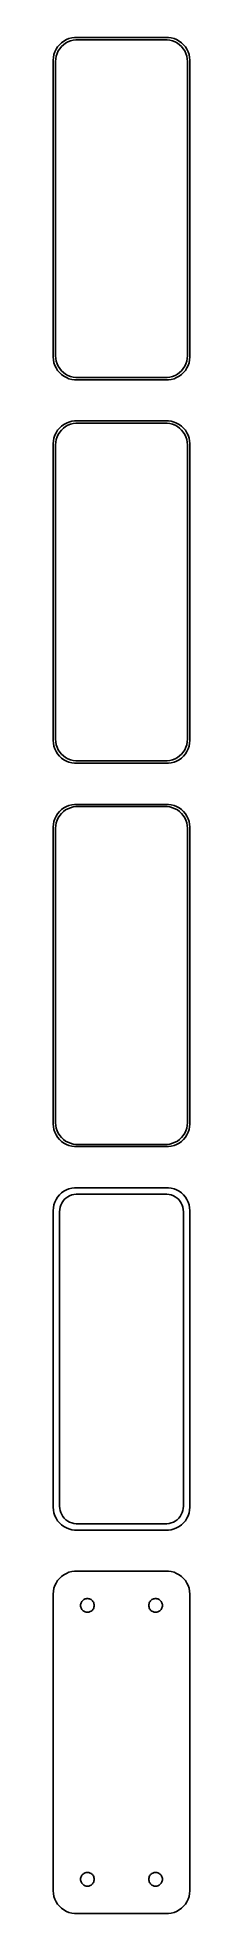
# Model space of a CAD drawing. Header units: metres. Extents: x -15 to 15, y 299 to 709.
import ezdxf

# ---------------------------------------------------------------- set-up
doc = ezdxf.new("R2010")
doc.units = ezdxf.units.M

msp = doc.modelspace()

# ---------------------------------------------------------------- linework, layer by layer
for p, q in [((-14.3815, 706.909), (-14.6489, 706.341)), ((-14.0451, 707.439), (-14.3815, 706.909)), ((-13.6448, 707.923), (-14.0451, 707.439)), ((-13.9124, 706.538), (-13.5928, 707.042)), ((-13.1871, 708.353), (-13.6448, 707.923)), ((-13.5928, 707.042), (-13.2126, 707.502)), ((-13.2126, 707.502), (-12.7778, 707.91)), ((-12.6791, 708.722), (-13.1871, 708.353)), ((-12.7778, 707.91), (-12.2952, 708.261)), ((-12.1289, 709.024), (-12.6791, 708.722)), ((-12.2952, 708.261), (-11.7724, 708.548)), ((-11.5451, 709.255), (-12.1289, 709.024)), ((-11.7724, 708.548), (-11.2178, 708.768)), ((-10.9369, 709.411), (-11.5451, 709.255)), ((-11.2178, 708.768), (-10.6401, 708.916)), ((-10.3139, 709.49), (-10.9369, 709.411)), ((-10.6401, 708.916), (-10.0482, 708.991)), ((10.3139, 709.49), (-10.3139, 709.49)), ((-10.0482, 708.991), (10.0482, 708.991)), ((10.0482, 708.991), (10.6401, 708.916)), ((10.9369, 709.411), (10.3139, 709.49)), ((10.6401, 708.916), (11.2178, 708.768)), ((11.5451, 709.255), (10.9369, 709.411)), ((11.2178, 708.768), (11.7724, 708.548)), ((12.1289, 709.024), (11.5451, 709.255)), ((11.7724, 708.548), (12.2952, 708.261)), ((12.6791, 708.722), (12.1289, 709.024)), ((12.2952, 708.261), (12.7778, 707.91)), ((13.1871, 708.353), (12.6791, 708.722)), ((12.7778, 707.91), (13.2126, 707.502)), ((13.6448, 707.923), (13.1871, 708.353)), ((13.2126, 707.502), (13.5928, 707.042)), ((13.5928, 707.042), (13.9124, 706.538)), ((14.0451, 707.439), (13.6448, 707.923)), ((14.3815, 706.909), (14.0451, 707.439)), ((14.6489, 706.341), (14.3815, 706.909)), ((-14.9606, 705.127), (-15, 704.5)), ((-15, 704.5), (-15, 639.5)), ((-14.8429, 705.743), (-14.9606, 705.127)), ((-14.6489, 706.341), (-14.8429, 705.743)), ((-14.5, 704.25), (-14.4625, 704.845)), ((-14.5, 639.75), (-14.5, 704.25)), ((-14.4625, 704.845), (-14.3508, 705.431)), ((-14.3508, 705.431), (-14.1664, 705.999)), ((-14.1664, 705.999), (-13.9124, 706.538)), ((13.9124, 706.538), (14.1664, 705.999)), ((14.1664, 705.999), (14.3508, 705.431)), ((14.3508, 705.431), (14.4625, 704.845)), ((14.4625, 704.845), (14.5, 704.25)), ((14.5, 704.25), (14.5, 639.75)), ((14.8429, 705.743), (14.6489, 706.341)), ((14.9606, 705.127), (14.8429, 705.743)), ((15, 704.5), (14.9606, 705.127)), ((15, 639.5), (15, 704.5)), ((-15, 639.5), (-14.9606, 638.873)), ((-14.9606, 638.873), (-14.8429, 638.257)), ((-14.8429, 638.257), (-14.6489, 637.659)), ((-14.6489, 637.659), (-14.3815, 637.091)), ((-14.4625, 639.155), (-14.5, 639.75)), ((-14.3508, 638.569), (-14.4625, 639.155)), ((-14.3815, 637.091), (-14.0451, 636.561)), ((-14.1664, 638.001), (-14.3508, 638.569)), ((-13.9124, 637.462), (-14.1664, 638.001)), ((-13.5928, 636.958), (-13.9124, 637.462)), ((13.9124, 637.462), (13.5928, 636.958)), ((14.1664, 638.001), (13.9124, 637.462)), ((14.0451, 636.561), (14.3815, 637.091)), ((14.3508, 638.569), (14.1664, 638.001)), ((14.4625, 639.155), (14.3508, 638.569)), ((14.3815, 637.091), (14.6489, 637.659)), ((14.5, 639.75), (14.4625, 639.155)), ((14.6489, 637.659), (14.8429, 638.257)), ((14.8429, 638.257), (14.9606, 638.873)), ((14.9606, 638.873), (15, 639.5)), ((-14.0451, 636.561), (-13.6448, 636.077)), ((-13.6448, 636.077), (-13.1871, 635.647)), ((-13.2126, 636.498), (-13.5928, 636.958)), ((-12.7778, 636.09), (-13.2126, 636.498)), ((-13.1871, 635.647), (-12.6791, 635.278)), ((-12.2952, 635.739), (-12.7778, 636.09)), ((-12.6791, 635.278), (-12.1289, 634.976)), ((-11.7724, 635.452), (-12.2952, 635.739)), ((-12.1289, 634.976), (-11.5451, 634.745)), ((-11.2178, 635.232), (-11.7724, 635.452)), ((-11.5451, 634.745), (-10.9369, 634.589)), ((-10.6401, 635.084), (-11.2178, 635.232)), ((-10.9369, 634.589), (-10.3139, 634.51)), ((-10.0482, 635.009), (-10.6401, 635.084)), ((-10.3139, 634.51), (10.3139, 634.51)), ((10.0482, 635.009), (-10.0482, 635.009)), ((10.6401, 635.084), (10.0482, 635.009)), ((10.3139, 634.51), (10.9369, 634.589)), ((11.2178, 635.232), (10.6401, 635.084)), ((10.9369, 634.589), (11.5451, 634.745)), ((11.7724, 635.452), (11.2178, 635.232)), ((11.5451, 634.745), (12.1289, 634.976)), ((12.2952, 635.739), (11.7724, 635.452)), ((12.1289, 634.976), (12.6791, 635.278)), ((12.7778, 636.09), (12.2952, 635.739)), ((12.6791, 635.278), (13.1871, 635.647)), ((13.2126, 636.498), (12.7778, 636.09)), ((13.1871, 635.647), (13.6448, 636.077)), ((13.5928, 636.958), (13.2126, 636.498)), ((13.6448, 636.077), (14.0451, 636.561)), ((-12.6791, 624.722), (-13.1871, 624.353)), ((-12.1289, 625.024), (-12.6791, 624.722)), ((-11.5451, 625.255), (-12.1289, 625.024)), ((-11.7724, 624.548), (-11.2178, 624.768)), ((-10.9369, 625.411), (-11.5451, 625.255)), ((-11.2178, 624.768), (-10.6401, 624.916)), ((-10.3139, 625.49), (-10.9369, 625.411)), ((-10.6401, 624.916), (-10.0482, 624.991)), ((10.3139, 625.49), (-10.3139, 625.49)), ((-10.0482, 624.991), (10.0482, 624.991)), ((10.0482, 624.991), (10.6401, 624.916)), ((10.9369, 625.411), (10.3139, 625.49)), ((10.6401, 624.916), (11.2178, 624.768)), ((11.5451, 625.255), (10.9369, 625.411)), ((11.2178, 624.768), (11.7724, 624.548)), ((12.1289, 625.024), (11.5451, 625.255)), ((12.6791, 624.722), (12.1289, 625.024)), ((13.1871, 624.353), (12.6791, 624.722)), ((-14.9606, 621.127), (-15, 620.5)), ((-14.8429, 621.743), (-14.9606, 621.127)), ((-14.6489, 622.341), (-14.8429, 621.743)), ((-14.3815, 622.909), (-14.6489, 622.341)), ((-14.5, 620.25), (-14.4625, 620.845)), ((-14.4625, 620.845), (-14.3508, 621.431)), ((-14.0451, 623.439), (-14.3815, 622.909)), ((-14.3508, 621.431), (-14.1664, 621.999)), ((-14.1664, 621.999), (-13.9124, 622.538)), ((-13.6448, 623.923), (-14.0451, 623.439)), ((-13.9124, 622.538), (-13.5928, 623.042)), ((-13.1871, 624.353), (-13.6448, 623.923)), ((-13.5928, 623.042), (-13.2126, 623.502)), ((-13.2126, 623.502), (-12.7778, 623.91)), ((-12.7778, 623.91), (-12.2952, 624.261)), ((-12.2952, 624.261), (-11.7724, 624.548)), ((11.7724, 624.548), (12.2952, 624.261)), ((12.2952, 624.261), (12.7778, 623.91)), ((12.7778, 623.91), (13.2126, 623.502)), ((13.6448, 623.923), (13.1871, 624.353)), ((13.2126, 623.502), (13.5928, 623.042)), ((13.5928, 623.042), (13.9124, 622.538)), ((14.0451, 623.439), (13.6448, 623.923)), ((13.9124, 622.538), (14.1664, 621.999)), ((14.3815, 622.909), (14.0451, 623.439)), ((14.1664, 621.999), (14.3508, 621.431)), ((14.3508, 621.431), (14.4625, 620.845)), ((14.6489, 622.341), (14.3815, 622.909)), ((14.4625, 620.845), (14.5, 620.25)), ((14.8429, 621.743), (14.6489, 622.341)), ((14.9606, 621.127), (14.8429, 621.743)), ((15, 620.5), (14.9606, 621.127)), ((-15, 620.5), (-15, 555.5)), ((-14.5, 555.75), (-14.5, 620.25)), ((14.5, 620.25), (14.5, 555.75)), ((15, 555.5), (15, 620.5)), ((-15, 555.5), (-14.9606, 554.873)), ((-14.9606, 554.873), (-14.8429, 554.257)), ((-14.4625, 555.155), (-14.5, 555.75)), ((-14.3508, 554.569), (-14.4625, 555.155)), ((14.4625, 555.155), (14.3508, 554.569)), ((14.5, 555.75), (14.4625, 555.155)), ((14.8429, 554.257), (14.9606, 554.873)), ((14.9606, 554.873), (15, 555.5)), ((-14.8429, 554.257), (-14.6489, 553.659)), ((-14.6489, 553.659), (-14.3815, 553.091)), ((-14.3815, 553.091), (-14.0451, 552.561)), ((-14.1664, 554.001), (-14.3508, 554.569)), ((-13.9124, 553.462), (-14.1664, 554.001)), ((-14.0451, 552.561), (-13.6448, 552.077)), ((-13.5928, 552.958), (-13.9124, 553.462)), ((-13.6448, 552.077), (-13.1871, 551.647)), ((-13.2126, 552.498), (-13.5928, 552.958)), ((-12.7778, 552.09), (-13.2126, 552.498)), ((-13.1871, 551.647), (-12.6791, 551.278)), ((-12.2952, 551.739), (-12.7778, 552.09)), ((-12.6791, 551.278), (-12.1289, 550.976)), ((-11.7724, 551.452), (-12.2952, 551.739)), ((-12.1289, 550.976), (-11.5451, 550.745)), ((-11.2178, 551.232), (-11.7724, 551.452)), ((-11.5451, 550.745), (-10.9369, 550.589)), ((-10.6401, 551.084), (-11.2178, 551.232)), ((-10.0482, 551.009), (-10.6401, 551.084)), ((10.0482, 551.009), (-10.0482, 551.009)), ((10.6401, 551.084), (10.0482, 551.009)), ((11.2178, 551.232), (10.6401, 551.084)), ((10.9369, 550.589), (11.5451, 550.745)), ((11.7724, 551.452), (11.2178, 551.232)), ((11.5451, 550.745), (12.1289, 550.976)), ((12.2952, 551.739), (11.7724, 551.452)), ((12.1289, 550.976), (12.6791, 551.278)), ((12.7778, 552.09), (12.2952, 551.739)), ((12.6791, 551.278), (13.1871, 551.647)), ((13.2126, 552.498), (12.7778, 552.09)), ((13.1871, 551.647), (13.6448, 552.077)), ((13.5928, 552.958), (13.2126, 552.498)), ((13.9124, 553.462), (13.5928, 552.958)), ((13.6448, 552.077), (14.0451, 552.561)), ((14.1664, 554.001), (13.9124, 553.462)), ((14.0451, 552.561), (14.3815, 553.091)), ((14.3508, 554.569), (14.1664, 554.001)), ((14.3815, 553.091), (14.6489, 553.659)), ((14.6489, 553.659), (14.8429, 554.257)), ((-10.9369, 550.589), (-10.3139, 550.51)), ((-10.3139, 550.51), (10.3139, 550.51)), ((10.3139, 550.51), (10.9369, 550.589)), ((-14.3815, 538.909), (-14.6489, 538.341)), ((-14.0451, 539.439), (-14.3815, 538.909)), ((-14.1664, 537.999), (-13.9124, 538.538)), ((-13.6448, 539.923), (-14.0451, 539.439)), ((-13.9124, 538.538), (-13.5928, 539.042)), ((-13.1871, 540.353), (-13.6448, 539.923)), ((-13.5928, 539.042), (-13.2126, 539.502)), ((-13.2126, 539.502), (-12.7778, 539.91)), ((-12.6791, 540.722), (-13.1871, 540.353)), ((-12.7778, 539.91), (-12.2952, 540.261)), ((-12.1289, 541.024), (-12.6791, 540.722)), ((-12.2952, 540.261), (-11.7724, 540.548)), ((-11.5451, 541.255), (-12.1289, 541.024)), ((-11.7724, 540.548), (-11.2178, 540.768)), ((-10.9369, 541.411), (-11.5451, 541.255)), ((-11.2178, 540.768), (-10.6401, 540.916)), ((-10.3139, 541.49), (-10.9369, 541.411)), ((-10.6401, 540.916), (-10.0482, 540.991)), ((10.3139, 541.49), (-10.3139, 541.49)), ((-10.0482, 540.991), (10.0482, 540.991)), ((10.0482, 540.991), (10.6401, 540.916)), ((10.9369, 541.411), (10.3139, 541.49)), ((10.6401, 540.916), (11.2178, 540.768)), ((11.5451, 541.255), (10.9369, 541.411)), ((11.2178, 540.768), (11.7724, 540.548)), ((12.1289, 541.024), (11.5451, 541.255)), ((11.7724, 540.548), (12.2952, 540.261)), ((12.6791, 540.722), (12.1289, 541.024)), ((12.2952, 540.261), (12.7778, 539.91)), ((13.1871, 540.353), (12.6791, 540.722)), ((12.7778, 539.91), (13.2126, 539.502)), ((13.6448, 539.923), (13.1871, 540.353)), ((13.2126, 539.502), (13.5928, 539.042)), ((13.5928, 539.042), (13.9124, 538.538)), ((14.0451, 539.439), (13.6448, 539.923)), ((13.9124, 538.538), (14.1664, 537.999)), ((14.3815, 538.909), (14.0451, 539.439)), ((14.6489, 538.341), (14.3815, 538.909)), ((-14.9606, 537.127), (-15, 536.5)), ((-15, 536.5), (-15, 471.5)), ((-14.8429, 537.743), (-14.9606, 537.127)), ((-14.6489, 538.341), (-14.8429, 537.743)), ((-14.5, 536.25), (-14.4625, 536.845)), ((-14.5, 471.75), (-14.5, 536.25)), ((-14.4625, 536.845), (-14.3508, 537.431)), ((-14.3508, 537.431), (-14.1664, 537.999)), ((14.1664, 537.999), (14.3508, 537.431)), ((14.3508, 537.431), (14.4625, 536.845)), ((14.4625, 536.845), (14.5, 536.25)), ((14.5, 536.25), (14.5, 471.75)), ((14.8429, 537.743), (14.6489, 538.341)), ((14.9606, 537.127), (14.8429, 537.743)), ((15, 536.5), (14.9606, 537.127)), ((15, 471.5), (15, 536.5)), ((-15, 471.5), (-14.9606, 470.873)), ((-14.9606, 470.873), (-14.8429, 470.257)), ((-14.8429, 470.257), (-14.6489, 469.659)), ((-14.6489, 469.659), (-14.3815, 469.091)), ((-14.4625, 471.155), (-14.5, 471.75)), ((-14.3508, 470.569), (-14.4625, 471.155)), ((-14.3815, 469.091), (-14.0451, 468.561)), ((-14.1664, 470.001), (-14.3508, 470.569)), ((-13.9124, 469.462), (-14.1664, 470.001)), ((-14.0451, 468.561), (-13.6448, 468.077)), ((-13.5928, 468.958), (-13.9124, 469.462)), ((-13.2126, 468.498), (-13.5928, 468.958)), ((13.5928, 468.958), (13.2126, 468.498)), ((13.9124, 469.462), (13.5928, 468.958)), ((13.6448, 468.077), (14.0451, 468.561)), ((14.1664, 470.001), (13.9124, 469.462)), ((14.0451, 468.561), (14.3815, 469.091)), ((14.3508, 470.569), (14.1664, 470.001)), ((14.4625, 471.155), (14.3508, 470.569)), ((14.3815, 469.091), (14.6489, 469.659)), ((14.5, 471.75), (14.4625, 471.155)), ((14.6489, 469.659), (14.8429, 470.257)), ((14.8429, 470.257), (14.9606, 470.873)), ((14.9606, 470.873), (15, 471.5)), ((-13.6448, 468.077), (-13.1871, 467.647)), ((-12.7778, 468.09), (-13.2126, 468.498)), ((-13.1871, 467.647), (-12.6791, 467.278)), ((-12.2952, 467.739), (-12.7778, 468.09)), ((-12.6791, 467.278), (-12.1289, 466.976)), ((-11.7724, 467.452), (-12.2952, 467.739)), ((-12.1289, 466.976), (-11.5451, 466.745)), ((-11.2178, 467.232), (-11.7724, 467.452)), ((-11.5451, 466.745), (-10.9369, 466.589)), ((-10.6401, 467.084), (-11.2178, 467.232)), ((-10.9369, 466.589), (-10.3139, 466.51)), ((-10.0482, 467.009), (-10.6401, 467.084)), ((-10.3139, 466.51), (10.3139, 466.51)), ((10.0482, 467.009), (-10.0482, 467.009)), ((10.6401, 467.084), (10.0482, 467.009)), ((10.3139, 466.51), (10.9369, 466.589)), ((11.2178, 467.232), (10.6401, 467.084)), ((10.9369, 466.589), (11.5451, 466.745)), ((11.7724, 467.452), (11.2178, 467.232)), ((11.5451, 466.745), (12.1289, 466.976)), ((12.2952, 467.739), (11.7724, 467.452)), ((12.1289, 466.976), (12.6791, 467.278)), ((12.7778, 468.09), (12.2952, 467.739)), ((12.6791, 467.278), (13.1871, 467.647)), ((13.2126, 468.498), (12.7778, 468.09)), ((13.1871, 467.647), (13.6448, 468.077)), ((-13.1871, 456.353), (-13.6448, 455.923)), ((-12.6791, 456.722), (-13.1871, 456.353)), ((-12.1289, 457.024), (-12.6791, 456.722)), ((-11.5451, 457.255), (-12.1289, 457.024)), ((-10.9369, 457.411), (-11.5451, 457.255)), ((-10.3139, 457.49), (-10.9369, 457.411)), ((10.3139, 457.49), (-10.3139, 457.49)), ((10.9369, 457.411), (10.3139, 457.49)), ((11.5451, 457.255), (10.9369, 457.411)), ((12.1289, 457.024), (11.5451, 457.255)), ((12.6791, 456.722), (12.1289, 457.024)), ((13.1871, 456.353), (12.6791, 456.722)), ((13.6448, 455.923), (13.1871, 456.353)), ((-14.9606, 453.127), (-15, 452.5)), ((-15, 452.5), (-15, 387.5)), ((-14.8429, 453.743), (-14.9606, 453.127)), ((-14.6489, 454.341), (-14.8429, 453.743)), ((-14.3815, 454.909), (-14.6489, 454.341)), ((-14.0451, 455.439), (-14.3815, 454.909)), ((-13.6448, 455.923), (-14.0451, 455.439)), ((-13.6195, 452.25), (-13.589, 452.735)), ((-13.6195, 387.75), (-13.6195, 452.25)), ((-13.589, 452.735), (-13.4979, 453.212)), ((-13.4979, 453.212), (-13.3477, 453.674)), ((-13.3477, 453.674), (-13.1408, 454.114)), ((-13.1408, 454.114), (-12.8805, 454.524)), ((-12.8805, 454.524), (-12.5707, 454.899)), ((-12.5707, 454.899), (-12.2165, 455.231)), ((-12.2165, 455.231), (-11.8234, 455.517)), ((-11.8234, 455.517), (-11.3975, 455.751)), ((-11.3975, 455.751), (-10.9457, 455.93)), ((-10.9457, 455.93), (-10.4751, 456.051)), ((-10.4751, 456.051), (-9.99297, 456.112)), ((-9.99297, 456.112), (9.99297, 456.112)), ((9.99297, 456.112), (10.4751, 456.051)), ((10.4751, 456.051), (10.9457, 455.93)), ((10.9457, 455.93), (11.3975, 455.751)), ((11.3975, 455.751), (11.8234, 455.517)), ((11.8234, 455.517), (12.2165, 455.231)), ((12.2165, 455.231), (12.5707, 454.899)), ((12.5707, 454.899), (12.8805, 454.524)), ((12.8805, 454.524), (13.1408, 454.114)), ((13.1408, 454.114), (13.3477, 453.674)), ((13.3477, 453.674), (13.4979, 453.212)), ((13.4979, 453.212), (13.589, 452.735)), ((13.589, 452.735), (13.6195, 452.25)), ((13.6195, 452.25), (13.6195, 387.75)), ((14.0451, 455.439), (13.6448, 455.923)), ((14.3815, 454.909), (14.0451, 455.439)), ((14.6489, 454.341), (14.3815, 454.909)), ((14.8429, 453.743), (14.6489, 454.341)), ((14.9606, 453.127), (14.8429, 453.743)), ((15, 452.5), (14.9606, 453.127)), ((15, 387.5), (15, 452.5)), ((-15, 387.5), (-14.9606, 386.873)), ((-14.9606, 386.873), (-14.8429, 386.257)), ((-13.589, 387.265), (-13.6195, 387.75)), ((-13.4979, 386.788), (-13.589, 387.265)), ((-13.3477, 386.326), (-13.4979, 386.788)), ((-13.1408, 385.886), (-13.3477, 386.326)), ((13.3477, 386.326), (13.1408, 385.886)), ((13.4979, 386.788), (13.3477, 386.326)), ((13.589, 387.265), (13.4979, 386.788)), ((13.6195, 387.75), (13.589, 387.265)), ((14.8429, 386.257), (14.9606, 386.873)), ((14.9606, 386.873), (15, 387.5)), ((-14.8429, 386.257), (-14.6489, 385.659)), ((-14.6489, 385.659), (-14.3815, 385.091)), ((-14.3815, 385.091), (-14.0451, 384.561)), ((-14.0451, 384.561), (-13.6448, 384.077)), ((-13.6448, 384.077), (-13.1871, 383.647)), ((-13.1871, 383.647), (-12.6791, 383.278)), ((-12.8805, 385.476), (-13.1408, 385.886)), ((-12.5707, 385.101), (-12.8805, 385.476)), ((-12.6791, 383.278), (-12.1289, 382.976)), ((-12.2165, 384.769), (-12.5707, 385.101)), ((-11.8234, 384.483), (-12.2165, 384.769)), ((-12.1289, 382.976), (-11.5451, 382.745)), ((-11.3975, 384.249), (-11.8234, 384.483)), ((-11.5451, 382.745), (-10.9369, 382.589)), ((-10.9457, 384.07), (-11.3975, 384.249)), ((-10.4751, 383.949), (-10.9457, 384.07)), ((-10.9369, 382.589), (-10.3139, 382.51)), ((-9.99297, 383.888), (-10.4751, 383.949)), ((-10.3139, 382.51), (10.3139, 382.51)), ((9.99297, 383.888), (-9.99297, 383.888)), ((10.4751, 383.949), (9.99297, 383.888)), ((10.3139, 382.51), (10.9369, 382.589)), ((10.9457, 384.07), (10.4751, 383.949)), ((10.9369, 382.589), (11.5451, 382.745)), ((11.3975, 384.249), (10.9457, 384.07)), ((11.8234, 384.483), (11.3975, 384.249)), ((11.5451, 382.745), (12.1289, 382.976)), ((12.2165, 384.769), (11.8234, 384.483)), ((12.1289, 382.976), (12.6791, 383.278)), ((12.5707, 385.101), (12.2165, 384.769)), ((12.8805, 385.476), (12.5707, 385.101)), ((12.6791, 383.278), (13.1871, 383.647)), ((13.1408, 385.886), (12.8805, 385.476)), ((13.1871, 383.647), (13.6448, 384.077)), ((13.6448, 384.077), (14.0451, 384.561)), ((14.0451, 384.561), (14.3815, 385.091)), ((14.3815, 385.091), (14.6489, 385.659)), ((14.6489, 385.659), (14.8429, 386.257)), ((-14.6489, 370.341), (-14.8429, 369.743)), ((-14.3815, 370.909), (-14.6489, 370.341)), ((-14.0451, 371.439), (-14.3815, 370.909)), ((-13.6448, 371.923), (-14.0451, 371.439)), ((-13.1871, 372.353), (-13.6448, 371.923)), ((-12.6791, 372.722), (-13.1871, 372.353)), ((-12.1289, 373.024), (-12.6791, 372.722)), ((-11.5451, 373.255), (-12.1289, 373.024)), ((-10.9369, 373.411), (-11.5451, 373.255)), ((-10.3139, 373.49), (-10.9369, 373.411)), ((10.3139, 373.49), (-10.3139, 373.49)), ((10.9369, 373.411), (10.3139, 373.49)), ((11.5451, 373.255), (10.9369, 373.411)), ((12.1289, 373.024), (11.5451, 373.255)), ((12.6791, 372.722), (12.1289, 373.024)), ((13.1871, 372.353), (12.6791, 372.722)), ((13.6448, 371.923), (13.1871, 372.353)), ((14.0451, 371.439), (13.6448, 371.923)), ((14.3815, 370.909), (14.0451, 371.439)), ((14.6489, 370.341), (14.3815, 370.909)), ((14.8429, 369.743), (14.6489, 370.341)), ((-14.9606, 369.127), (-15, 368.5)), ((-15, 368.5), (-15, 303.5)), ((-14.8429, 369.743), (-14.9606, 369.127)), ((-9, 366), (-8.98816, 366.188)), ((-8.98816, 365.812), (-9, 366)), ((-8.98816, 366.188), (-8.95287, 366.373)), ((-8.95287, 365.627), (-8.98816, 365.812)), ((-8.95287, 366.373), (-8.89465, 366.552)), ((-8.89465, 366.552), (-8.81445, 366.723)), ((-8.81445, 366.723), (-8.71352, 366.882)), ((-8.71352, 366.882), (-8.59344, 367.027)), ((-8.59344, 367.027), (-8.45613, 367.156)), ((-8.45613, 367.156), (-8.30373, 367.266)), ((-8.30373, 367.266), (-8.13866, 367.357)), ((-8.13866, 367.357), (-7.96352, 367.427)), ((-7.96352, 367.427), (-7.78107, 367.473)), ((-7.78107, 367.473), (-7.59418, 367.497)), ((-7.59418, 367.497), (-7.40581, 367.497)), ((-7.40581, 367.497), (-7.21892, 367.473)), ((-7.21892, 367.473), (-7.03647, 367.427)), ((-7.03647, 367.427), (-6.86133, 367.357)), ((-6.86133, 367.357), (-6.69626, 367.266)), ((-6.69626, 367.266), (-6.54385, 367.156)), ((-6.54385, 367.156), (-6.40654, 367.027)), ((-6.40654, 367.027), (-6.28647, 366.882)), ((-6.28647, 366.882), (-6.18553, 366.723)), ((-6.18553, 366.723), (-6.10533, 366.552)), ((-6.10533, 366.552), (-6.04712, 366.373)), ((-6.04712, 366.373), (-6.01183, 366.188)), ((-6.01183, 365.812), (-6.04712, 365.627)), ((-6.01183, 366.188), (-6, 366)), ((-6, 366), (-6.01183, 365.812)), ((6, 366), (6.01183, 366.188)), ((6.01183, 365.812), (6, 366)), ((6.01183, 366.188), (6.04712, 366.373)), ((6.04712, 365.627), (6.01183, 365.812)), ((6.04712, 366.373), (6.10533, 366.552)), ((6.10533, 366.552), (6.18553, 366.723)), ((6.18553, 366.723), (6.28647, 366.882)), ((6.28647, 366.882), (6.40654, 367.027)), ((6.40654, 367.027), (6.54385, 367.156)), ((6.54385, 367.156), (6.69626, 367.266)), ((6.69626, 367.266), (6.86133, 367.357)), ((6.86133, 367.357), (7.03647, 367.427)), ((7.03647, 367.427), (7.21892, 367.473)), ((7.21892, 367.473), (7.40581, 367.497)), ((7.40581, 367.497), (7.59418, 367.497)), ((7.59418, 367.497), (7.78107, 367.473)), ((7.78107, 367.473), (7.96352, 367.427)), ((7.96352, 367.427), (8.13866, 367.357)), ((8.13866, 367.357), (8.30373, 367.266)), ((8.30373, 367.266), (8.45613, 367.156)), ((8.45613, 367.156), (8.59344, 367.027)), ((8.59344, 367.027), (8.71352, 366.882)), ((8.71352, 366.882), (8.81445, 366.723)), ((8.81445, 366.723), (8.89465, 366.552)), ((8.89465, 366.552), (8.95287, 366.373)), ((8.95287, 366.373), (8.98816, 366.188)), ((8.98816, 365.812), (8.95287, 365.627)), ((8.98816, 366.188), (9, 366)), ((9, 366), (8.98816, 365.812)), ((14.9606, 369.127), (14.8429, 369.743)), ((15, 368.5), (14.9606, 369.127)), ((15, 303.5), (15, 368.5)), ((-8.89465, 365.448), (-8.95287, 365.627)), ((-8.81445, 365.277), (-8.89465, 365.448)), ((-8.71352, 365.118), (-8.81445, 365.277)), ((-8.59344, 364.973), (-8.71352, 365.118)), ((-8.45613, 364.844), (-8.59344, 364.973)), ((-8.30373, 364.734), (-8.45613, 364.844)), ((-8.13866, 364.643), (-8.30373, 364.734)), ((-7.96352, 364.573), (-8.13866, 364.643)), ((-7.78107, 364.527), (-7.96352, 364.573)), ((-7.59418, 364.503), (-7.78107, 364.527)), ((-7.40581, 364.503), (-7.59418, 364.503)), ((-7.21892, 364.527), (-7.40581, 364.503)), ((-7.03647, 364.573), (-7.21892, 364.527)), ((-6.86133, 364.643), (-7.03647, 364.573)), ((-6.69626, 364.734), (-6.86133, 364.643)), ((-6.54385, 364.844), (-6.69626, 364.734)), ((-6.40654, 364.973), (-6.54385, 364.844)), ((-6.28647, 365.118), (-6.40654, 364.973)), ((-6.18553, 365.277), (-6.28647, 365.118)), ((-6.10533, 365.448), (-6.18553, 365.277)), ((-6.04712, 365.627), (-6.10533, 365.448)), ((6.10533, 365.448), (6.04712, 365.627)), ((6.18553, 365.277), (6.10533, 365.448)), ((6.28647, 365.118), (6.18553, 365.277)), ((6.40654, 364.973), (6.28647, 365.118)), ((6.54385, 364.844), (6.40654, 364.973)), ((6.69626, 364.734), (6.54385, 364.844)), ((6.86133, 364.643), (6.69626, 364.734)), ((7.03647, 364.573), (6.86133, 364.643)), ((7.21892, 364.527), (7.03647, 364.573)), ((7.40581, 364.503), (7.21892, 364.527)), ((7.59418, 364.503), (7.40581, 364.503)), ((7.78107, 364.527), (7.59418, 364.503)), ((7.96352, 364.573), (7.78107, 364.527)), ((8.13866, 364.643), (7.96352, 364.573)), ((8.30373, 364.734), (8.13866, 364.643)), ((8.45613, 364.844), (8.30373, 364.734)), ((8.59344, 364.973), (8.45613, 364.844)), ((8.71352, 365.118), (8.59344, 364.973)), ((8.81445, 365.277), (8.71352, 365.118)), ((8.89465, 365.448), (8.81445, 365.277)), ((8.95287, 365.627), (8.89465, 365.448)), ((-9, 306), (-8.98816, 306.188)), ((-8.98816, 305.812), (-9, 306)), ((-8.98816, 306.188), (-8.95287, 306.373)), ((-8.95287, 305.627), (-8.98816, 305.812)), ((-8.95287, 306.373), (-8.89465, 306.552)), ((-8.89465, 305.448), (-8.95287, 305.627)), ((-8.89465, 306.552), (-8.81445, 306.723)), ((-8.81445, 305.277), (-8.89465, 305.448)), ((-8.81445, 306.723), (-8.71352, 306.882)), ((-8.71352, 305.118), (-8.81445, 305.277)), ((-8.71352, 306.882), (-8.59344, 307.027)), ((-8.59344, 304.973), (-8.71352, 305.118)), ((-8.59344, 307.027), (-8.45613, 307.156)), ((-8.45613, 304.844), (-8.59344, 304.973)), ((-8.45613, 307.156), (-8.30373, 307.266)), ((-8.30373, 304.734), (-8.45613, 304.844)), ((-8.30373, 307.266), (-8.13866, 307.357)), ((-8.13866, 304.643), (-8.30373, 304.734)), ((-8.13866, 307.357), (-7.96352, 307.427)), ((-7.96352, 304.573), (-8.13866, 304.643)), ((-7.96352, 307.427), (-7.78107, 307.473)), ((-7.78107, 304.527), (-7.96352, 304.573)), ((-7.78107, 307.473), (-7.59418, 307.497)), ((-7.59418, 304.503), (-7.78107, 304.527)), ((-7.59418, 307.497), (-7.40581, 307.497)), ((-7.40581, 304.503), (-7.59418, 304.503)), ((-7.40581, 307.497), (-7.21892, 307.473)), ((-7.21892, 304.527), (-7.40581, 304.503)), ((-7.21892, 307.473), (-7.03647, 307.427)), ((-7.03647, 304.573), (-7.21892, 304.527)), ((-7.03647, 307.427), (-6.86133, 307.357)), ((-6.86133, 304.643), (-7.03647, 304.573)), ((-6.86133, 307.357), (-6.69626, 307.266)), ((-6.69626, 304.734), (-6.86133, 304.643)), ((-6.69626, 307.266), (-6.54385, 307.156)), ((-6.54385, 304.844), (-6.69626, 304.734)), ((-6.54385, 307.156), (-6.40654, 307.027)), ((-6.40654, 304.973), (-6.54385, 304.844)), ((-6.40654, 307.027), (-6.28647, 306.882)), ((-6.28647, 305.118), (-6.40654, 304.973)), ((-6.28647, 306.882), (-6.18553, 306.723)), ((-6.18553, 305.277), (-6.28647, 305.118)), ((-6.18553, 306.723), (-6.10533, 306.552)), ((-6.10533, 305.448), (-6.18553, 305.277)), ((-6.10533, 306.552), (-6.04712, 306.373)), ((-6.04712, 305.627), (-6.10533, 305.448)), ((-6.04712, 306.373), (-6.01183, 306.188)), ((-6.01183, 305.812), (-6.04712, 305.627)), ((-6.01183, 306.188), (-6, 306)), ((-6, 306), (-6.01183, 305.812)), ((6, 306), (6.01183, 306.188)), ((6.01183, 305.812), (6, 306)), ((6.01183, 306.188), (6.04712, 306.373)), ((6.04712, 305.627), (6.01183, 305.812)), ((6.04712, 306.373), (6.10533, 306.552)), ((6.10533, 305.448), (6.04712, 305.627)), ((6.10533, 306.552), (6.18553, 306.723)), ((6.18553, 305.277), (6.10533, 305.448)), ((6.18553, 306.723), (6.28647, 306.882)), ((6.28647, 305.118), (6.18553, 305.277)), ((6.28647, 306.882), (6.40654, 307.027)), ((6.40654, 304.973), (6.28647, 305.118)), ((6.40654, 307.027), (6.54385, 307.156)), ((6.54385, 304.844), (6.40654, 304.973)), ((6.54385, 307.156), (6.69626, 307.266)), ((6.69626, 304.734), (6.54385, 304.844)), ((6.69626, 307.266), (6.86133, 307.357)), ((6.86133, 304.643), (6.69626, 304.734)), ((6.86133, 307.357), (7.03647, 307.427)), ((7.03647, 304.573), (6.86133, 304.643)), ((7.03647, 307.427), (7.21892, 307.473)), ((7.21892, 304.527), (7.03647, 304.573)), ((7.21892, 307.473), (7.40581, 307.497)), ((7.40581, 304.503), (7.21892, 304.527)), ((7.40581, 307.497), (7.59418, 307.497)), ((7.59418, 304.503), (7.40581, 304.503)), ((7.59418, 307.497), (7.78107, 307.473)), ((7.78107, 304.527), (7.59418, 304.503)), ((7.78107, 307.473), (7.96352, 307.427)), ((7.96352, 304.573), (7.78107, 304.527)), ((7.96352, 307.427), (8.13866, 307.357)), ((8.13866, 304.643), (7.96352, 304.573)), ((8.13866, 307.357), (8.30373, 307.266)), ((8.30373, 304.734), (8.13866, 304.643)), ((8.30373, 307.266), (8.45613, 307.156)), ((8.45613, 304.844), (8.30373, 304.734)), ((8.45613, 307.156), (8.59344, 307.027)), ((8.59344, 304.973), (8.45613, 304.844)), ((8.59344, 307.027), (8.71352, 306.882)), ((8.71352, 305.118), (8.59344, 304.973)), ((8.71352, 306.882), (8.81445, 306.723)), ((8.81445, 305.277), (8.71352, 305.118)), ((8.81445, 306.723), (8.89465, 306.552)), ((8.89465, 305.448), (8.81445, 305.277)), ((8.89465, 306.552), (8.95287, 306.373)), ((8.95287, 305.627), (8.89465, 305.448)), ((8.95287, 306.373), (8.98816, 306.188)), ((8.98816, 305.812), (8.95287, 305.627)), ((8.98816, 306.188), (9, 306)), ((9, 306), (8.98816, 305.812)), ((-15, 303.5), (-14.9606, 302.873)), ((-14.9606, 302.873), (-14.8429, 302.257)), ((-14.8429, 302.257), (-14.6489, 301.659)), ((-14.6489, 301.659), (-14.3815, 301.091)), ((-14.3815, 301.091), (-14.0451, 300.561)), ((-14.0451, 300.561), (-13.6448, 300.077)), ((-13.6448, 300.077), (-13.1871, 299.647)), ((13.1871, 299.647), (13.6448, 300.077)), ((13.6448, 300.077), (14.0451, 300.561)), ((14.0451, 300.561), (14.3815, 301.091)), ((14.3815, 301.091), (14.6489, 301.659)), ((14.6489, 301.659), (14.8429, 302.257)), ((14.8429, 302.257), (14.9606, 302.873)), ((14.9606, 302.873), (15, 303.5)), ((-13.1871, 299.647), (-12.6791, 299.278)), ((-12.6791, 299.278), (-12.1289, 298.976)), ((-12.1289, 298.976), (-11.5451, 298.745)), ((-11.5451, 298.745), (-10.9369, 298.589)), ((-10.9369, 298.589), (-10.3139, 298.51)), ((-10.3139, 298.51), (10.3139, 298.51)), ((10.3139, 298.51), (10.9369, 298.589)), ((10.9369, 298.589), (11.5451, 298.745)), ((11.5451, 298.745), (12.1289, 298.976)), ((12.1289, 298.976), (12.6791, 299.278)), ((12.6791, 299.278), (13.1871, 299.647))]:
    msp.add_line(p, q)

doc.saveas('drawing.dxf')
